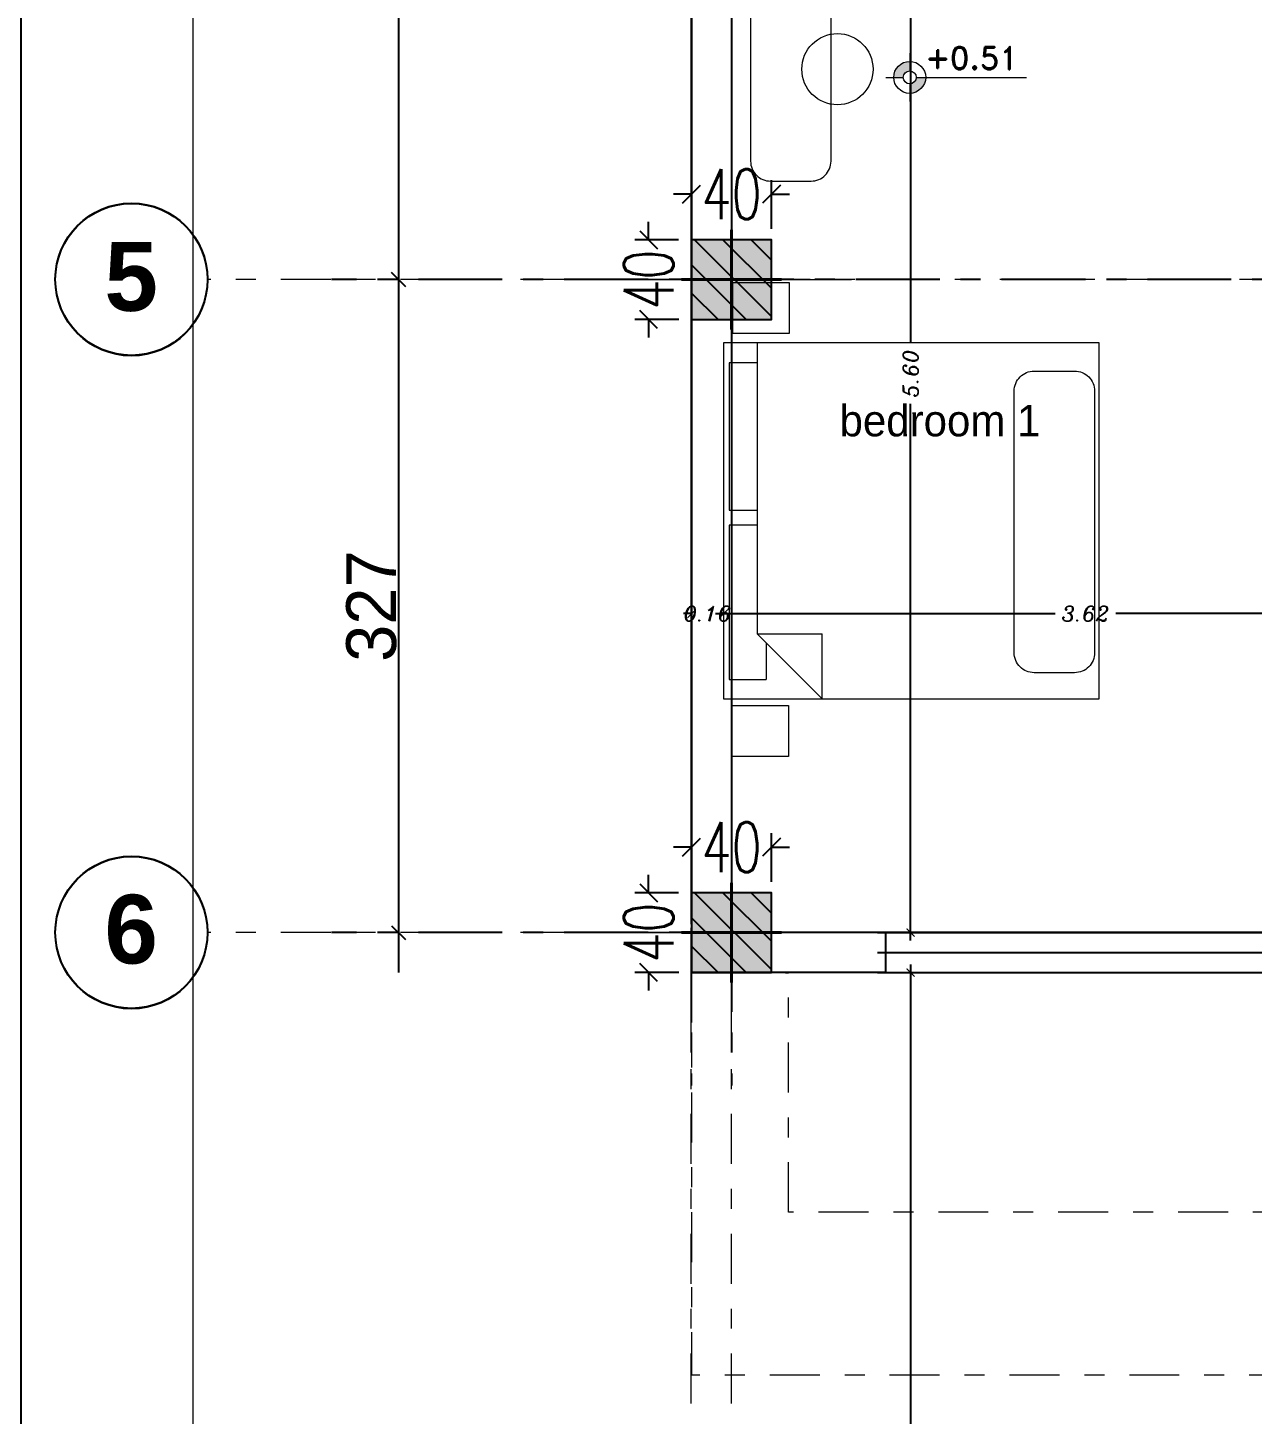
# Model space of a CAD drawing. Header units: metres. Extents: x 294 to 1101, y -498 to -355.
# Drawn here: x 494.4 to 500.53, y -400.86 to -393.92 of the extents above; entities that cross this region are included whole.
import ezdxf

# ---------------------------------------------------------------- set-up
doc = ezdxf.new("R2010")
doc.units = ezdxf.units.M
doc.linetypes.add('ACAD_ISO10W100', pattern=[18, 12, -3, 0, -3])
doc.linetypes.add('DASHDOT2', pattern=[0.5, 0.25, -0.125, 0, -0.125])
for name, color, linetype in [('001-axis', 1, 'Continuous'), ('4', 4, 'Continuous'), ('dim', 156, 'Continuous'), ('DIME', 2, 'Continuous'), ('EM_COLUMN', 4, 'Continuous'), ('hatch', 26, 'Continuous'), ('text', 3, 'Continuous'), ('win', 206, 'Continuous')]:
    doc.layers.add(name, color=color, linetype=linetype)
for name, color, linetype, lineweight in [('2', 2, 'Continuous', 13), ('axe', 12, 'DASHDOT2', 9), ('clumn', 40, 'Continuous', 13), ('COLUMNS', 24, 'Continuous', 40), ('D', 2, 'Continuous', 13), ('fur', 251, 'Continuous', 9), ('land', 96, 'Continuous', 15), ('roof', 16, 'DASHDOT2', 18), ('wall', 7, 'Continuous', 25)]:
    doc.layers.add(name, color=color, linetype=linetype, lineweight=lineweight)
doc.styles.add('alalala', font='bgothm.ttf', dxfattribs={"height": 0.2})
doc.styles.add('ITALICC', font='italicc')
doc.styles.add('ROMAND', font='romand.shx', dxfattribs={"height": 0.2})
doc.styles.add('simplex', font='simplex.shx', dxfattribs={"width": 0.7})
doc.styles.add('verdana', font='verdana.ttf', dxfattribs={"width": 0.9})
doc.dimstyles.new('100', dxfattribs={"dimscale": 0, "dimtxt": 0.5, "dimasz": 0.09, "dimexe": 0.07, "dimexo": 0, "dimgap": 0.09, "dimtad": 1, "dimdec": 0, "dimlfac": 100, "dimrnd": 0.5, "dimzin": 12, "dimdsep": 46, "dimtxsty": 'verdana', "dimblk": 'OBLIQUE', "dimcen": 0, "dimdle": 0.07, "dimaunit": 1, "dimazin": 2, "dimtfac": 1, "dimtdec": 0, "dimtix": 1, "dimtofl": 0, "dimtmove": 1, "dimatfit": 2, "dimldrblk": 'OBLIQUE', "dimfxl": 0.1, "dimtolj": 1, "dimtzin": 0, "dimarcsym": 0})
doc.dimstyles.new('dim200', dxfattribs={"dimscale": 0.4, "dimtxt": 0.1885, "dimasz": 0.1, "dimexe": 0.15, "dimexo": 0.25, "dimgap": 0.07, "dimtad": 0, "dimzin": 0, "dimdsep": 46, "dimtxsty": 'ITALICC', "dimblk": 'ARCHTICK', "dimcen": 0.09, "dimdle": 0.1, "dimse1": 1, "dimse2": 1, "dimclrd": 211, "dimclrt": 3, "dimadec": 0, "dimazin": 0, "dimtfac": 1, "dimtix": 1, "dimtofl": 0, "dimtmove": 0, "dimatfit": 3, "dimldrblk": 'ARCHTICK', "dimfxl": 1, "dimtolj": 1, "dimtzin": 0, "dimlwd": 25, "dimarcsym": 0})
doc.dimstyles.new('DIMA', dxfattribs={"dimtxt": 0.25, "dimasz": 0.07, "dimexe": 0.2, "dimexo": 0.2, "dimgap": 0.01, "dimtad": 1, "dimdec": 0, "dimlfac": 100, "dimrnd": 1, "dimzin": 0, "dimdsep": 46, "dimtxsty": 'Standard', "dimblk1": 'OBLIQUE', "dimblk2": 'OBLIQUE', "dimsah": 1, "dimcen": 0.09, "dimdle": 0.2, "dimclrd": 1, "dimclre": 1, "dimclrt": 2, "dimadec": 0, "dimazin": 0, "dimtfac": 1, "dimtdec": 0, "dimtofl": 0, "dimtmove": 2, "dimatfit": 3, "dimldrblk": 'OBLIQUE', "dimfxl": 1, "dimtolj": 1, "dimtzin": 0, "dimarcsym": 0})

# ---------------------------------------------------------------- blocks, each defined once
blk = doc.blocks.new('bed2')
at = {"layer": 'fur'}
for p, q in [((0, 1.8), (-1.9, 1.8)), ((-1.9, 1.8), (-1.9, 0)), ((-1.7304, 1.8), (-1.7304, 0.3288)), ((0, 0), (0, 1.8)), ((-1.8723, 1.6998), (-1.8723, 0.9549)), ((-1.7304, 1.6998), (-1.8723, 1.6998)), ((-1.8723, 0.9549), (-1.7304, 0.9549)), ((-1.7304, 0.8779), (-1.8723, 0.8779)), ((-1.8723, 0.8779), (-1.8723, 0.0981)), ((-1.7304, 0.3288), (-1.4016, 0.3288)), ((-1.7304, 0.3288), (-1.4016, 0)), ((-1.6847, 0.2822), (-1.6847, 0.0981)), ((-1.4016, 0), (-1.4016, 0.3288)), ((-1.8723, 0.0981), (-1.6847, 0.0981)), ((-1.9, 0), (0, 0))]:
    blk.add_line(p, q, dxfattribs=at)
blk = doc.blocks.new('A$C6C9229B2')
at = {"layer": 'dim'}
h = blk.add_hatch(color=256, dxfattribs=at)
h.paths.add_polyline_path([(0.294, 0.376), (0.294, 0.492, 0.414214), (0.098, 0.296), (0.214, 0.296, -0.414214)])
h.paths.add_polyline_path([(0.49, 0.296), (0.373, 0.296, -0.414214), (0.294, 0.217), (0.294, 0.1, 0.414214)])
at = {"layer": '2'}
for p, q in [((0.294, 0.592), (0.294, 0.376)), ((0, 0.296), (0.214, 0.296)), ((0.294, 0.217), (0.294, 0)), ((0.373, 0.296), (1.727, 0.296))]:
    blk.add_line(p, q, dxfattribs=at)
for radius in [0.196, 0.0796]:
    blk.add_circle((0.294, 0.296), radius, dxfattribs=at)
blk = doc.blocks.new('_ArchTick')
at = {"color": 0, "linetype": 'ByBlock', "const_width": 0.15}
blk.add_lwpolyline([(-0.5, -0.5), (0.5, 0.5)], dxfattribs=at)
blk = doc.blocks.new('*D163')
at = {"layer": 'DEFPOINTS', "color": 0, "transparency": 16777216}
for p in [(497.7276, -396.8552), (497.8876, -396.8552), (497.8876, -396.8552)]:
    blk.add_point(p, dxfattribs=at)
at = {"layer": 'wall', "color": 211, "linetype": 'Continuous', "lineweight": 25, "transparency": 16777216}
for p, q in [((497.7276, -396.8552), (497.6876, -396.8552)), ((497.8876, -396.8552), (497.9276, -396.8552))]:
    blk.add_line(p, q, dxfattribs=at)
at = {"layer": 'wall', "color": 211, "lineweight": 25, "transparency": 16777216, "xscale": 0.04000000000000001, "yscale": 0.04000000000000001, "zscale": 0.04000000000000001}
blk.add_blockref('_ArchTick', (497.7276, -396.8552), dxfattribs=at)
at = {"layer": 'wall', "color": 211, "lineweight": 25, "transparency": 16777216, "xscale": 0.04000000000000001, "yscale": 0.04000000000000001, "zscale": 0.04000000000000001, "rotation": 180}
blk.add_blockref('_ArchTick', (497.8876, -396.8552), dxfattribs=at)
at = {"layer": 'wall', "color": 3, "transparency": 16777216, "insert": (497.8076, -396.8552), "char_height": 0.0754, "attachment_point": 5, "style": 'ITALICC'}
blk.add_mtext('\\A1;0.16', dxfattribs=at)
blk = doc.blocks.new('*D164')
at = {"layer": 'DEFPOINTS', "color": 0, "transparency": 16777216}
for p in [(497.8876, -396.8552), (501.5123, -396.8552), (501.5123, -397.0983)]:
    blk.add_point(p, dxfattribs=at)
at = {"layer": 'wall', "color": 211, "linetype": 'Continuous', "lineweight": 25, "transparency": 16777216}
for p, q in [((497.8476, -396.8552), (499.5481, -396.8552)), ((501.5523, -396.8552), (499.8518, -396.8552))]:
    blk.add_line(p, q, dxfattribs=at)
at = {"layer": 'wall', "color": 211, "lineweight": 25, "transparency": 16777216, "xscale": 0.04000000000000001, "yscale": 0.04000000000000001, "zscale": 0.04000000000000001, "rotation": 180}
blk.add_blockref('_ArchTick', (497.8876, -396.8552), dxfattribs=at)
at = {"layer": 'wall', "color": 211, "lineweight": 25, "transparency": 16777216, "xscale": 0.04000000000000001, "yscale": 0.04000000000000001, "zscale": 0.04000000000000001}
blk.add_blockref('_ArchTick', (501.5123, -396.8552), dxfattribs=at)
at = {"layer": 'wall', "color": 3, "transparency": 16777216, "insert": (499.7, -396.8552), "char_height": 0.0754, "attachment_point": 5, "style": 'ITALICC'}
blk.add_mtext('\\A1;3.62', dxfattribs=at)
blk = doc.blocks.new('*D101')
at = {"layer": 'DEFPOINTS', "color": 0, "transparency": 16777216}
for p in [(498.8242, -398.6527), (498.8242, -398.6527), (498.8242, -405.6478)]:
    blk.add_point(p, dxfattribs=at)
at = {"layer": 'wall', "color": 211, "linetype": 'Continuous', "lineweight": 25, "transparency": 16777216}
for p, q in [((498.8242, -398.6127), (498.8242, -402.0019)), ((498.8242, -405.6878), (498.8242, -402.2985))]:
    blk.add_line(p, q, dxfattribs=at)
at = {"layer": 'wall', "color": 211, "lineweight": 25, "transparency": 16777216, "xscale": 0.04000000000000001, "yscale": 0.04000000000000001, "zscale": 0.04000000000000001}
for p, rotation in [((498.8242, -398.6527), 90), ((498.8242, -405.6478), 270)]:
    blk.add_blockref('_ArchTick', p, dxfattribs=dict(at, rotation=rotation))
at = {"layer": 'wall', "color": 3, "transparency": 16777216, "insert": (498.8242, -402.1502), "char_height": 0.0754, "attachment_point": 5, "rotation": 90, "style": 'ITALICC'}
blk.add_mtext('\\A1;7.00', dxfattribs=at)
blk = doc.blocks.new('*D178')
at = {"layer": 'DEFPOINTS', "color": 0, "transparency": 16777216}
for p in [(498.8242, -392.8527), (499.3775, -392.8527), (498.8242, -398.4527)]:
    blk.add_point(p, dxfattribs=at)
at = {"layer": 'wall', "color": 211, "linetype": 'Continuous', "lineweight": 25, "transparency": 16777216}
for p, q in [((498.8242, -392.8127), (498.8242, -395.5008)), ((498.8242, -398.4927), (498.8242, -395.8045))]:
    blk.add_line(p, q, dxfattribs=at)
at = {"layer": 'wall', "color": 211, "lineweight": 25, "transparency": 16777216, "xscale": 0.04000000000000001, "yscale": 0.04000000000000001, "zscale": 0.04000000000000001}
for p, rotation in [((498.8242, -392.8527), 90), ((498.8242, -398.4527), 270)]:
    blk.add_blockref('_ArchTick', p, dxfattribs=dict(at, rotation=rotation))
at = {"layer": 'wall', "color": 3, "transparency": 16777216, "insert": (498.8242, -395.6527), "char_height": 0.0754, "attachment_point": 5, "rotation": 90, "style": 'ITALICC'}
blk.add_mtext('\\A1;5.60', dxfattribs=at)
blk = doc.blocks.new('_OBLIQUE')
at = {"color": 0, "linetype": 'ByBlock'}
blk.add_line((-0.5, -0.5), (0.5, 0.5), dxfattribs=at)
blk = doc.blocks.new('*D88')
at = {"layer": 'DEFPOINTS', "color": 0, "transparency": 16777216}
for p in [(495.2311, -371.4656), (494.3699, -406.8151), (495.2311, -406.8151)]:
    blk.add_point(p, dxfattribs=at)
at = {"layer": 'wall', "color": 1, "lineweight": -2, "transparency": 16777216}
for p, q in [((494.3699, -371.2656), (494.3699, -407.0151)), ((495.0311, -371.4656), (494.1699, -371.4656)), ((495.0311, -406.8151), (494.1699, -406.8151))]:
    blk.add_line(p, q, dxfattribs=at)
at = {"layer": 'wall', "color": 1, "lineweight": -2, "transparency": 16777216, "xscale": 0.07, "yscale": 0.07, "zscale": 0.07}
for p, rotation in [((494.3699, -371.4656), 90), ((494.3699, -406.8151), 270)]:
    blk.add_blockref('_OBLIQUE', p, dxfattribs=dict(at, rotation=rotation))
at = {"layer": 'wall', "color": 2, "transparency": 16777216, "insert": (494.2349, -389.1403), "char_height": 0.25, "attachment_point": 5, "rotation": 90}
blk.add_mtext('\\A1;3535', dxfattribs=at)
blk = doc.blocks.new('CLUMN')
at = {"layer": 'clumn', "color": 1}
for p, q in [((879.9932, 254.3445), (879.9932, 253.1445)), ((879.3932, 253.7445), (880.5932, 253.7445))]:
    blk.add_line(p, q, dxfattribs=at)
at = {"layer": 'clumn'}
blk.add_lwpolyline([(879.7932, 253.5445), (880.1932, 253.5445), (880.1932, 253.9445), (879.7932, 253.9445)], close=True, dxfattribs=at)
blk = doc.blocks.new('*D324')
at = {"layer": 'DEFPOINTS', "color": 0, "transparency": 16777216}
for p in [(496.0636, -391.1722), (496.26, -395.1827), (496.26, -395.1827)]:
    blk.add_point(p, dxfattribs=at)
at = {"layer": 'wall', "color": 1, "lineweight": -2, "transparency": 16777216}
for p, q in [((496.26, -390.9722), (496.26, -395.3827)), ((496.2636, -391.1722), (496.46, -391.1722))]:
    blk.add_line(p, q, dxfattribs=at)
at = {"layer": 'wall', "color": 1, "lineweight": -2, "transparency": 16777216, "xscale": 0.07, "yscale": 0.07, "zscale": 0.07}
for p, rotation in [((496.26, -391.1722), 90), ((496.26, -395.1827), 270)]:
    blk.add_blockref('_OBLIQUE', p, dxfattribs=dict(at, rotation=rotation))
at = {"layer": 'wall', "color": 2, "transparency": 16777216, "insert": (496.125, -393.1774), "char_height": 0.25, "attachment_point": 5, "rotation": 90}
blk.add_mtext('\\A1;401', dxfattribs=at)
blk = doc.blocks.new('*D325')
at = {"layer": 'DEFPOINTS', "color": 0, "transparency": 16777216}
for p in [(496.26, -395.1827), (496.26, -398.4527), (496.26, -398.4527)]:
    blk.add_point(p, dxfattribs=at)
at = {"layer": 'wall', "color": 1, "lineweight": -2, "transparency": 16777216}
blk.add_line((496.26, -394.9827), (496.26, -398.6527), dxfattribs=at)
at = {"layer": 'wall', "color": 1, "lineweight": -2, "transparency": 16777216, "xscale": 0.07, "yscale": 0.07, "zscale": 0.07}
for p, rotation in [((496.26, -395.1827), 90), ((496.26, -398.4527), 270)]:
    blk.add_blockref('_OBLIQUE', p, dxfattribs=dict(at, rotation=rotation))
at = {"layer": 'wall', "color": 2, "transparency": 16777216, "insert": (496.125, -396.8177), "char_height": 0.25, "attachment_point": 5, "rotation": 90}
blk.add_mtext('\\A1;327', dxfattribs=at)
blk = doc.blocks.new('C2')
at = {"layer": 'hatch', "linetype": 'ByBlock'}
h = blk.add_hatch(dxfattribs=at)
h.set_pattern_fill('ANSI31', color=256, scale=0.8, angle=-270)
h.set_pattern_definition([(135, (1105.20614, -5745.85987), (-0.0707106781, -0.0707106781), [])])
h.paths.add_polyline_path([(0.4, -14.9716), (0.4, -14.5716), (0, -14.5716), (0, -14.9716)])
h = blk.add_hatch(dxfattribs=at)
h.set_pattern_fill('ANSI31', color=256, scale=0.8, angle=-270)
h.set_pattern_definition([(135, (1105.20614, -5749.12987), (-0.0707106781, -0.0707106781), [])])
h.paths.add_polyline_path([(0.4, -18.2416), (0.4, -17.8416), (0, -17.8416), (0, -18.2416)])
at = {"layer": 'COLUMNS', "color": 1, "ltscale": 0.05}
for p, q in [((0.2, -15.0216), (0.2, -14.5216)), ((0.45, -14.7716), (-0.05, -14.7716)), ((0.2, -18.2916), (0.2, -17.7916)), ((0.45, -18.0416), (-0.05, -18.0416))]:
    blk.add_line(p, q, dxfattribs=at)
at = {"layer": 'EM_COLUMN'}
for points in [[(0, -14.9716), (0.4, -14.9716), (0.4, -14.5716), (0, -14.5716)], [(0, -18.2416), (0.4, -18.2416), (0.4, -17.8416), (0, -17.8416)]]:
    blk.add_lwpolyline(points, close=True, dxfattribs=at)
blk = doc.blocks.new('*D429')
at = {"layer": 'DEFPOINTS', "color": 0, "linetype": 'ByBlock', "transparency": 16777216}
for p in [(-1052.5312, 56.6445), (-1052.9312, 56.4714), (-1052.5312, 56.4714)]:
    blk.add_point(p, dxfattribs=at)
at = {"layer": 'DIME', "color": 0, "linetype": 'ByBlock', "lineweight": -2, "transparency": 16777216}
for p, q in [((-1052.9312, 56.4714), (-1052.9312, 56.7145)), ((-1052.5312, 56.4714), (-1052.5312, 56.7145)), ((-1052.9312, 56.6445), (-1053.0212, 56.6445)), ((-1052.5312, 56.6445), (-1052.4412, 56.6445))]:
    blk.add_line(p, q, dxfattribs=at)
at = {"layer": 'DIME', "color": 0, "linetype": 'ByBlock', "lineweight": -2, "transparency": 16777216, "xscale": 0.09, "yscale": 0.09, "zscale": 0.09}
blk.add_blockref('_OBLIQUE', (-1052.9312, 56.6445), dxfattribs=at)
at = {"layer": 'DIME', "color": 0, "linetype": 'ByBlock', "lineweight": -2, "transparency": 16777216, "xscale": 0.09, "yscale": 0.09, "zscale": 0.09, "rotation": 180}
blk.add_blockref('_OBLIQUE', (-1052.5312, 56.6445), dxfattribs=at)
at = {"layer": 'DIME', "color": 0, "linetype": 'ByBlock', "transparency": 16777216, "insert": (-1052.7312, 56.6445), "char_height": 0.25, "attachment_point": 5, "style": 'simplex'}
blk.add_mtext('\\A1;40', dxfattribs=at)
blk = doc.blocks.new('*D430')
at = {"layer": 'DEFPOINTS', "color": 0, "linetype": 'ByBlock', "transparency": 16777216}
for p in [(-1053.1462, 56.4168), (-1052.9971, 56.4168), (-1052.9947, 56.0168)]:
    blk.add_point(p, dxfattribs=at)
at = {"layer": 'DIME', "color": 0, "linetype": 'ByBlock', "lineweight": -2, "transparency": 16777216}
for p, q in [((-1053.1462, 56.4168), (-1053.1462, 56.5068)), ((-1052.9971, 56.4168), (-1053.2162, 56.4168)), ((-1052.9947, 56.0168), (-1053.2162, 56.0168)), ((-1053.1462, 56.0168), (-1053.1462, 55.9268))]:
    blk.add_line(p, q, dxfattribs=at)
at = {"layer": 'DIME', "color": 0, "linetype": 'ByBlock', "lineweight": -2, "transparency": 16777216, "xscale": 0.09, "yscale": 0.09, "zscale": 0.09}
for p, rotation in [((-1053.1462, 56.4168), 270), ((-1053.1462, 56.0168), 90)]:
    blk.add_blockref('_OBLIQUE', p, dxfattribs=dict(at, rotation=rotation))
at = {"layer": 'DIME', "color": 0, "linetype": 'ByBlock', "transparency": 16777216, "insert": (-1053.1462, 56.2168), "char_height": 0.25, "attachment_point": 5, "rotation": 90, "style": 'simplex'}
blk.add_mtext('\\A1;40', dxfattribs=at)
blk = doc.blocks.new('*D431')
at = {"layer": 'DEFPOINTS', "color": 0, "linetype": 'ByBlock', "transparency": 16777216}
for p in [(-1052.5312, 53.3745), (-1052.9312, 53.2014), (-1052.5312, 53.2014)]:
    blk.add_point(p, dxfattribs=at)
at = {"layer": 'DIME', "color": 0, "linetype": 'ByBlock', "lineweight": -2, "transparency": 16777216}
for p, q in [((-1052.9312, 53.2014), (-1052.9312, 53.4445)), ((-1052.5312, 53.2014), (-1052.5312, 53.4445)), ((-1052.9312, 53.3745), (-1053.0212, 53.3745)), ((-1052.5312, 53.3745), (-1052.4412, 53.3745))]:
    blk.add_line(p, q, dxfattribs=at)
at = {"layer": 'DIME', "color": 0, "linetype": 'ByBlock', "lineweight": -2, "transparency": 16777216, "xscale": 0.09, "yscale": 0.09, "zscale": 0.09}
blk.add_blockref('_OBLIQUE', (-1052.9312, 53.3745), dxfattribs=at)
at = {"layer": 'DIME', "color": 0, "linetype": 'ByBlock', "lineweight": -2, "transparency": 16777216, "xscale": 0.09, "yscale": 0.09, "zscale": 0.09, "rotation": 180}
blk.add_blockref('_OBLIQUE', (-1052.5312, 53.3745), dxfattribs=at)
at = {"layer": 'DIME', "color": 0, "linetype": 'ByBlock', "transparency": 16777216, "insert": (-1052.7312, 53.3745), "char_height": 0.25, "attachment_point": 5, "style": 'simplex'}
blk.add_mtext('\\A1;40', dxfattribs=at)
blk = doc.blocks.new('*D432')
at = {"layer": 'DEFPOINTS', "color": 0, "linetype": 'ByBlock', "transparency": 16777216}
for p in [(-1053.1462, 53.1468), (-1052.9971, 53.1468), (-1052.9947, 52.7468)]:
    blk.add_point(p, dxfattribs=at)
at = {"layer": 'DIME', "color": 0, "linetype": 'ByBlock', "lineweight": -2, "transparency": 16777216}
for p, q in [((-1053.1462, 53.1468), (-1053.1462, 53.2368)), ((-1052.9971, 53.1468), (-1053.2162, 53.1468)), ((-1052.9947, 52.7468), (-1053.2162, 52.7468)), ((-1053.1462, 52.7468), (-1053.1462, 52.6568))]:
    blk.add_line(p, q, dxfattribs=at)
at = {"layer": 'DIME', "color": 0, "linetype": 'ByBlock', "lineweight": -2, "transparency": 16777216, "xscale": 0.09, "yscale": 0.09, "zscale": 0.09}
for p, rotation in [((-1053.1462, 53.1468), 270), ((-1053.1462, 52.7468), 90)]:
    blk.add_blockref('_OBLIQUE', p, dxfattribs=dict(at, rotation=rotation))
at = {"layer": 'DIME', "color": 0, "linetype": 'ByBlock', "transparency": 16777216, "insert": (-1053.1462, 52.9468), "char_height": 0.25, "attachment_point": 5, "rotation": 90, "style": 'simplex'}
blk.add_mtext('\\A1;40', dxfattribs=at)
blk = doc.blocks.new('AX-LINE')
at = {"layer": '001-axis', "color": 251, "linetype": 'ACAD_ISO10W100', "ltscale": 0.035}
for p, q in [((0, 0), (0, -24.88)), ((0.2026, 0), (0.2026, -24.88)), ((15.8446, -20.8441), (-1.8009, -20.8441)), ((15.8446, -24.1141), (-1.8009, -24.1141))]:
    blk.add_line(p, q, dxfattribs=at)
blk = doc.blocks.new('CD-2')
at = {"layer": 'DIME', "linetype": 'ByBlock'}
for base, p1, p2, angle, picture, middle in [((0.4, -14.3986), (0, -14.5716), (0.4, -14.5716), 180, '*D429', (0.2, -14.3986)), ((-0.215, -14.6263), (-0.0636, -15.0263), (-0.0659, -14.6263), 90, '*D430', (-0.215, -14.8263)), ((0.4, -17.6686), (0, -17.8416), (0.4, -17.8416), 180, '*D431', (0.2, -17.6686)), ((-0.215, -17.8963), (-0.0636, -18.2963), (-0.0659, -17.8963), 90, '*D432', (-0.215, -18.0963))]:
    dim = blk.add_linear_dim(base=base, p1=p1, p2=p2, angle=angle, dimstyle='100', override={"dimscale": 1, "dimtxt": 0.25, "dimgap": 0.03, "dimtad": 0, "dimtxsty": 'simplex'}, dxfattribs=at)
    dim.commit()
    dim.dimension.update_dxf_attribs({"geometry": picture, "text_midpoint": middle, "insert": (1052.9312, -71.0431)})
blk = doc.blocks.new('fdssdfsfd')
at = {"color": 6}
for name, p in [('AX-LINE', (408.7305, -376.7583)), ('CD-2', (408.7331, -382.7761)), ('C2', (408.7331, -382.8308))]:
    blk.add_blockref(name, p, dxfattribs=at)

msp = doc.modelspace()

# ---------------------------------------------------------------- hatches: boundary and pattern name
at = {"layer": 'clumn'}
h = msp.add_hatch(color=256, dxfattribs=at)
edge = h.paths.add_edge_path()
edge.add_line((497.3276, -395.1827), (498.5276, -395.1827))
edge = h.paths.add_edge_path()
edge.add_line((497.9276, -395.7827), (497.9276, -394.5827))
h.paths.add_polyline_path([(497.7276, -394.9827), (498.1276, -394.9827), (498.1276, -395.3827), (497.7276, -395.3827)])
h = msp.add_hatch(color=256, dxfattribs=at)
edge = h.paths.add_edge_path()
edge.add_line((497.3276, -398.4527), (498.5276, -398.4527))
edge = h.paths.add_edge_path()
edge.add_line((497.9276, -399.0527), (497.9276, -397.8527))
h.paths.add_polyline_path([(497.7276, -398.2527), (498.1276, -398.2527), (498.1276, -398.6527), (497.7276, -398.6527)])

# ---------------------------------------------------------------- linework, layer by layer
for p, q in [((497.7276, -397.6527), (497.7276, -390.6366)), ((497.9276, -392.8527), (497.9276, -398.4527))]:
    msp.add_line(p, q)
at = {"layer": '4'}
for centre in [(494.923, -395.1809), (494.923, -395.1827), (494.923, -398.4509), (494.923, -398.4527)]:
    msp.add_circle(centre, 0.381, dxfattribs=at)
at = {"layer": 'axe'}
for p, q in [((497.725, -402.6106), (497.725, -367.9368)), ((497.9276, -402.6106), (497.9276, -368.888)), ((517.5206, -395.1827), (495.304, -395.1827)), ((517.5206, -398.4527), (495.304, -398.4527))]:
    msp.add_line(p, q, dxfattribs=at)
at = {"layer": 'fur'}
for points in [[(498.123, -394.6891), (498.3256, -394.6891, 0.414214), (498.4256, -394.5891), (498.4256, -393.2787, 0.414214), (498.3256, -393.1787), (498.123, -393.1787, 0.414214), (498.023, -393.2787), (498.023, -394.5891, 0.414214)], [(499.6451, -397.1509), (499.4425, -397.1509, -0.414214), (499.3425, -397.0509), (499.3425, -395.7405, -0.414214), (499.4425, -395.6405), (499.6451, -395.6405, -0.414214), (499.7451, -395.7405), (499.7451, -397.0509, -0.414214)]]:
    msp.add_lwpolyline(points, format="xyb", close=True, dxfattribs=at)
for points in [[(498.2157, -395.4518), (497.9338, -395.4518), (497.9338, -395.1962), (498.2157, -395.1962)], [(498.213, -397.5705), (497.9311, -397.5705), (497.9311, -397.315), (498.213, -397.315)]]:
    msp.add_lwpolyline(points, close=True, dxfattribs=at)
msp.add_circle((498.4578, -394.1288), 0.1782, dxfattribs=at)
at = {"layer": 'land'}
msp.add_lwpolyline([(515.2257, -366.108), (495.2311, -371.4656), (495.2311, -406.8151), (509.1532, -402.7366), (515.2257, -401.1566)], close=True, dxfattribs=at)
at = {"layer": 'roof'}
for p, q in [((497.7276, -398.6527), (497.7276, -400.6687)), ((498.2128, -399.8527), (498.2128, -398.6527)), ((501.6132, -399.8527), (498.2128, -399.8527)), ((512.7692, -400.6687), (497.7276, -400.6687))]:
    msp.add_line(p, q, dxfattribs=at)
at = {"layer": 'wall'}
for p, q in [((497.7276, -393.3436), (497.7276, -398.6527)), ((498.698, -398.4527), (497.9276, -398.4527)), ((498.698, -398.4527), (497.9276, -398.4527)), ((498.698, -398.4527), (498.698, -398.6527)), ((498.2128, -398.6527), (497.7276, -398.6527)), ((498.698, -398.6527), (497.7276, -398.6527))]:
    msp.add_line(p, q, dxfattribs=at)
at = {"layer": 'win'}
for p, q in [((501.1301, -398.4527), (498.658, -398.4527)), ((498.658, -398.4527), (501.1301, -398.4527)), ((498.658, -398.5527), (501.1301, -398.5527)), ((498.658, -398.5527), (501.1301, -398.5527)), ((498.198, -398.6527), (498.2128, -398.6527)), ((498.198, -398.6527), (498.2128, -398.6527)), ((498.658, -398.6527), (501.1301, -398.6527)), ((498.658, -398.6527), (501.1301, -398.6527))]:
    msp.add_line(p, q, dxfattribs=at)

# ---------------------------------------------------------------- block references
at = {"layer": 'clumn', "xscale": -1, "rotation": 180}
for p in [(-382.0656, -141.4381), (-382.0656, -144.7081)]:
    msp.add_blockref('CLUMN', p, dxfattribs=at)
at = {"layer": 'fur', "xscale": 0.9899999999999182, "yscale": 0.9899999999999182, "zscale": 0.9899999999999182}
msp.add_blockref('bed2', (499.7686, -397.2819), dxfattribs=at)
at = {"layer": 'wall'}
msp.add_blockref('fdssdfsfd', (88.9945, 2.4198), dxfattribs=at)
at = {"layer": 'wall', "xscale": 0.4082351196449411, "yscale": 0.4082351196449411, "zscale": 0.4082351196449411}
msp.add_blockref('A$C6C9229B2', (498.6995, -394.2906), dxfattribs=at)

# ---------------------------------------------------------------- texts
at = {"char_height": 0.344529, "width": 0.960905, "attachment_point": 1}
for s, insert in [('{\\fArial|b1|i0|c0|p34;5}', (494.7881, -394.9946)), ('{\\fArial|b1|i0|c0|p34;6}', (494.7881, -398.2628))]:
    msp.add_mtext(s, dxfattribs=dict(at, insert=insert))
at = {"layer": 'D', "style": 'ROMAND'}
msp.add_text('+0.51', height=0.1131, dxfattribs=at).set_placement((498.8997, -394.1299))
at = {"layer": 'text', "style": 'alalala'}
msp.add_text('bedroom 1', height=0.1573, dxfattribs=at).set_placement((498.4683, -395.9673))

# ---------------------------------------------------------------- dimensions: what is measured, and where the dimension line sits
at = {"layer": 'wall'}
dim = msp.add_aligned_dim(p1=(495.2311, -371.4656), p2=(495.2311, -406.8151), distance=-0.8611, dimstyle='DIMA', dxfattribs=at)
dim.commit()
dim.dimension.update_dxf_attribs({"geometry": '*D88', "text_midpoint": (494.2349, -389.1403)})
for base, p1, p2, dimstyle, picture, middle in [((496.26, -395.1827), (496.0636, -391.1722), (496.26, -395.1827), 'DIMA', '*D324', (496.125, -393.1774)), ((496.26, -398.4527), (496.26, -395.1827), (496.26, -398.4527), 'DIMA', '*D325', (496.125, -396.8177)), ((498.8242, -398.6527), (498.8242, -405.6478), (498.8242, -398.6527), 'dim200', '*D101', (498.8242, -402.1502))]:
    dim = msp.add_linear_dim(base=base, p1=p1, p2=p2, angle=90, dimstyle=dimstyle, dxfattribs=at)
    dim.commit()
    dim.dimension.update_dxf_attribs({"geometry": picture, "text_midpoint": middle})
dim = msp.add_linear_dim(base=(498.8242, -392.8527), p1=(498.8242, -398.4527), p2=(499.3775, -392.8527), angle=90, dimstyle='dim200', override={"dimtmove": 1}, dxfattribs=at)
dim.commit()
dim.dimension.update_dxf_attribs({"geometry": '*D178', "text_midpoint": (498.8242, -395.6527)})
dim = msp.add_linear_dim(base=(497.8876, -396.8552), p1=(497.7276, -396.8552), p2=(497.8876, -396.8552), dimstyle='dim200', dxfattribs=at)
dim.commit()
dim.dimension.update_dxf_attribs({"geometry": '*D163', "text_midpoint": (497.8076, -396.8552)})
dim = msp.add_linear_dim(base=(501.5123, -396.8552), p1=(497.8876, -396.8552), p2=(501.5123, -397.0983), dimstyle='dim200', override={"dimtmove": 1}, dxfattribs=at)
dim.commit()
dim.dimension.update_dxf_attribs({"geometry": '*D164', "text_midpoint": (499.7, -396.8552)})

doc.saveas('drawing.dxf')
